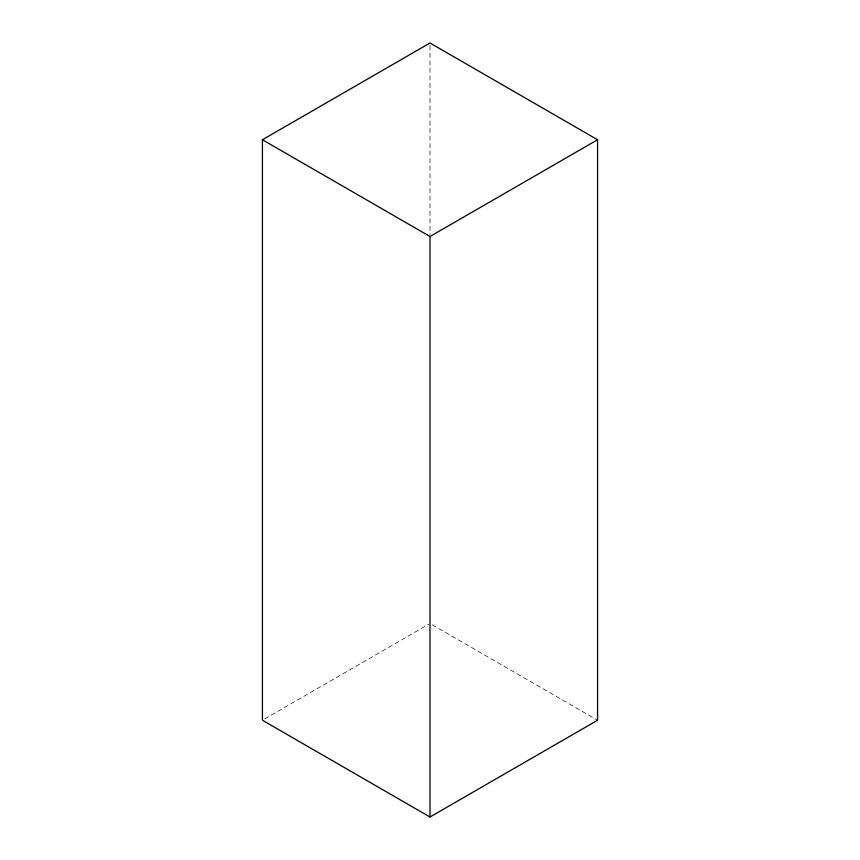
<?xml version="1.0" encoding="UTF-8"?>
<svg xmlns="http://www.w3.org/2000/svg" width="860" height="860" viewBox="0 0 860 860"><rect width="100%" height="100%" fill="white"/><g stroke="black" fill="none" stroke-linecap="round" stroke-linejoin="round"><path stroke-width="0.64" stroke-dasharray="4.3 3.22" d="M264.751 718.906L428.839 624.177M432.333 624.844L597.571 720.25M430 45.677L430 234.715"/><path stroke-width="1.29" d="M262.429 139.75L430 43L597.571 139.75L597.571 720.25L430 817L262.429 720.25L262.429 139.75L430 236.5L597.571 139.75M430 236.5L430 817"/></g></svg>
